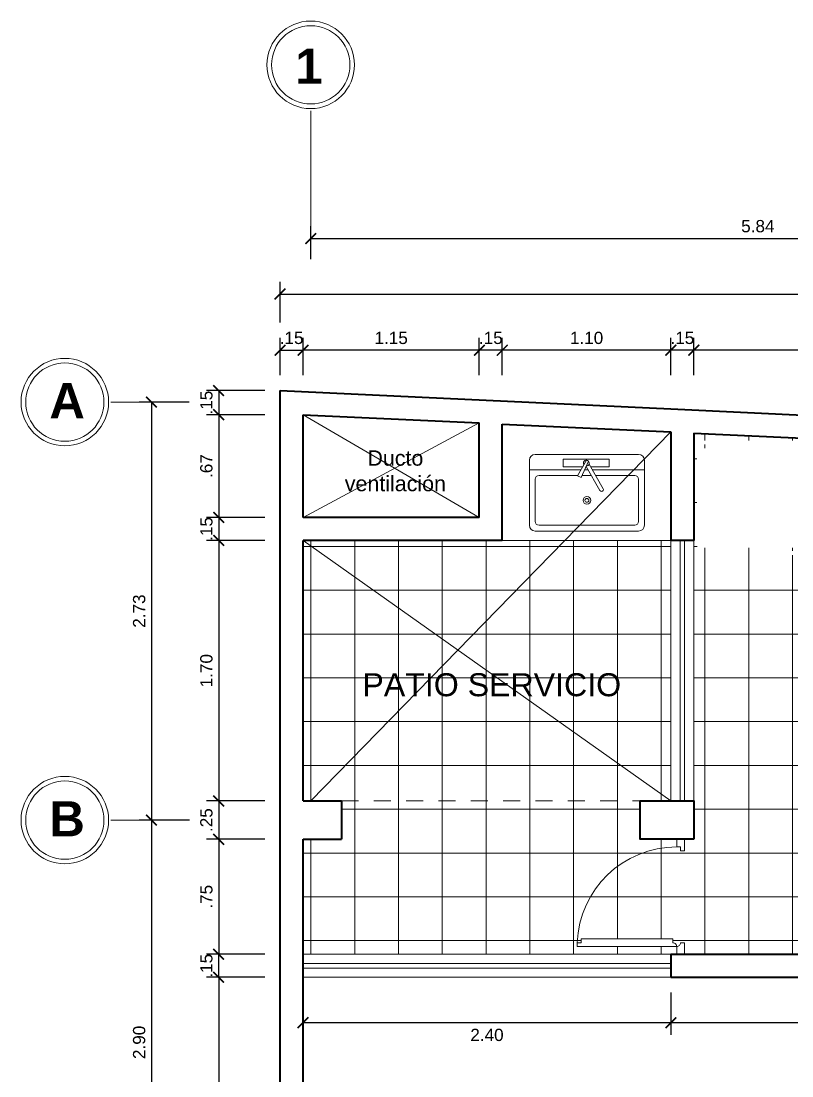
# Model space of a CAD drawing. Header units: millimetres. Extents: x 148 to 249, y 24 to 77.
# Drawn here: x 164.62 to 169.65, y 70.27 to 77.15 of the extents above; entities that cross this region are included whole.
import ezdxf

# ---------------------------------------------------------------- set-up
doc = ezdxf.new("R2010")
doc.units = ezdxf.units.MM
doc.header["$PDMODE"] = 32
doc.linetypes.add('HIDDEN2', pattern=[4.7625, 3.175, -1.5875])
doc.layers.get('0').update_dxf_attribs({"lineweight": 0})
doc.layers.get('Defpoints').update_dxf_attribs({"lineweight": 0})
for name, color, linetype, lineweight in [('A-Dims', 22, 'Continuous', 0), ('A-Hatch', 57, 'Continuous', 0), ('A-Hidden projection', 33, 'HIDDEN2', 0), ('A-Kitchen', 44, 'Continuous', 0), ('A-Stair', 53, 'Continuous', 0), ('A-Text', 30, 'Continuous', 30), ('A-Wall', 153, 'Continuous', 40), ('A-Window Glass', 111, 'Continuous', 0), ('muros bajos', 223, 'HIDDEN2', 18), ('puertas', 40, 'Continuous', 0)]:
    doc.layers.add(name, color=color, linetype=linetype, lineweight=lineweight)
doc.styles.add('ejes', font='swissel.ttf')
doc.dimstyles.new('DIM50', dxfattribs={"dimtxt": 0.08, "dimasz": 0.07, "dimexe": 0.08, "dimexo": 0.1, "dimgap": 0.04, "dimtad": 2, "dimzin": 4, "dimdsep": 46, "dimtxsty": 'ejes', "dimblk": 'ARCHTICK', "dimcen": 0.05, "dimadec": 0, "dimazin": 0, "dimtfac": 1, "dimtix": 1, "dimtmove": 0, "dimatfit": 3, "dimfxl": 0.08, "dimarcsym": 0})
pattern_1 = [(90, (-4.9426, 0), (-0.28575, 6e-17), []), (180, (-4.9426, 0), (-6e-17, -0.28575), [])]

# ---------------------------------------------------------------- blocks, each defined once
blk = doc.blocks.new('P75')
at = {"ltscale": 0.75}
blk.add_lwpolyline([(0.05, 0.025), (0.05, 0.675), (0.075, 0.675), (0.075, 0.6484), (0.1, 0.6484), (0.1, 0.05), (0.075, 0.05, -0.414214)], format="xyb", close=True, dxfattribs=at)
blk.add_lwpolyline([(0, 0.025), (0.05, 0.025, 0.414214), (0.075, 0), (0.075, -0.025), (0, -0.025)], format="xyb", dxfattribs=at)
blk.add_lwpolyline([(0.75, 0.025), (0.7, 0.025), (0.7, 0), (0.675, 0), (0.675, -0.025), (0.75, -0.025)], dxfattribs=at)
at = {"color": 9, "ltscale": 0.75}
blk.add_arc((0.05, 0.025), 0.65, 0, 87.79577, dxfattribs=at)
at = {"flags": 3}
blk.add_attdef('COCO', (0, 0), '', height=0.1, dxfattribs=at)
blk = doc.blocks.new('Faucet - single handle top')
for p, q in [((0.08, -0.26), (-2.26, -4.34)), ((-1.37, -4.79), (0.55, -0.5)), ((-0.06, -1.9), (3.57, -8.18)), ((4.43, -7.68), (0.72, -1.24)), ((-2.26, -4.34), (-1.37, -4.79))]:
    blk.add_line(p, q)
for points in [[(-0.92, -2), (-6, -2), (-6, 0), (6, 0), (6, -2), (1.16, -2)], [(-0.01, -2), (-0.12, -2)]]:
    blk.add_lwpolyline(points)
for centre, radius, start, end in [((0, -1), 0.75, 269.2246, 216.2304), ((4, -7.93), 0.5, 210, 30)]:
    blk.add_arc(centre, radius, start, end)
blk = doc.blocks.new('_ArchTick')
at = {"color": 0, "linetype": 'ByBlock', "const_width": 0.15}
blk.add_lwpolyline([(-0.5, -0.5), (0.5, 0.5)], dxfattribs=at)
blk = doc.blocks.new('*D253')
at = {"layer": 'A-Dims', "color": 0, "lineweight": -2}
for p, q in [((166.3066, 74.8403), (166.3066, 75.0836)), ((166.4566, 74.8403), (166.4566, 75.0836)), ((166.3066, 75.0036), (166.4566, 75.0036))]:
    blk.add_line(p, q, dxfattribs=at)
at = {"layer": 'Defpoints', "color": 0}
for p in [(166.4566, 75.0036), (166.3066, 74.7403), (166.4566, 74.7403)]:
    blk.add_point(p, dxfattribs=at)
at = {"layer": 'A-Dims', "color": 0, "lineweight": -2, "xscale": 0.07, "yscale": 0.07, "zscale": 0.07}
blk.add_blockref('_ArchTick', (166.3066, 75.0036), dxfattribs=at)
at = {"layer": 'A-Dims', "color": 0, "lineweight": -2, "xscale": 0.07, "yscale": 0.07, "zscale": 0.07, "rotation": 180}
blk.add_blockref('_ArchTick', (166.4566, 75.0036), dxfattribs=at)
at = {"layer": 'A-Dims', "color": 0, "insert": (166.3816, 75.0836), "char_height": 0.08, "attachment_point": 5, "style": 'ejes'}
blk.add_mtext('.15', dxfattribs=at)
blk = doc.blocks.new('*D218')
at = {"layer": 'A-Dims', "color": 0, "lineweight": -2}
for p, q in [((166.4566, 74.8403), (166.4566, 75.0836)), ((167.6066, 74.8403), (167.6066, 75.0836)), ((167.6066, 75.0036), (166.4566, 75.0036))]:
    blk.add_line(p, q, dxfattribs=at)
at = {"layer": 'Defpoints', "color": 0}
for p in [(166.4566, 75.0036), (166.4566, 74.7403), (167.6066, 74.7403)]:
    blk.add_point(p, dxfattribs=at)
at = {"layer": 'A-Dims', "color": 0, "lineweight": -2, "xscale": 0.07, "yscale": 0.07, "zscale": 0.07, "rotation": 180}
blk.add_blockref('_ArchTick', (166.4566, 75.0036), dxfattribs=at)
at = {"layer": 'A-Dims', "color": 0, "lineweight": -2, "xscale": 0.07, "yscale": 0.07, "zscale": 0.07}
blk.add_blockref('_ArchTick', (167.6066, 75.0036), dxfattribs=at)
at = {"layer": 'A-Dims', "color": 0, "insert": (167.0316, 75.0836), "char_height": 0.08, "attachment_point": 5, "style": 'ejes'}
blk.add_mtext('1.15', dxfattribs=at)
blk = doc.blocks.new('*D219')
at = {"layer": 'A-Dims', "color": 0, "lineweight": -2}
for p, q in [((167.6066, 74.8403), (167.6066, 75.0836)), ((167.7566, 74.8403), (167.7566, 75.0836)), ((167.7566, 75.0036), (167.6066, 75.0036))]:
    blk.add_line(p, q, dxfattribs=at)
at = {"layer": 'Defpoints', "color": 0}
for p in [(167.6066, 75.0036), (167.6066, 74.7403), (167.7566, 74.7403)]:
    blk.add_point(p, dxfattribs=at)
at = {"layer": 'A-Dims', "color": 0, "lineweight": -2, "xscale": 0.07, "yscale": 0.07, "zscale": 0.07}
blk.add_blockref('_ArchTick', (167.6066, 75.0036), dxfattribs=at)
at = {"layer": 'A-Dims', "color": 0, "lineweight": -2, "xscale": 0.07, "yscale": 0.07, "zscale": 0.07, "rotation": 180}
blk.add_blockref('_ArchTick', (167.7566, 75.0036), dxfattribs=at)
at = {"layer": 'A-Dims', "color": 0, "insert": (167.6816, 75.0836), "char_height": 0.08, "attachment_point": 5, "style": 'ejes'}
blk.add_mtext('.15', dxfattribs=at)
blk = doc.blocks.new('*D220')
at = {"layer": 'A-Dims', "color": 0, "lineweight": -2}
for p, q in [((167.7566, 74.8403), (167.7566, 75.0836)), ((168.8566, 74.8403), (168.8566, 75.0836)), ((168.8566, 75.0036), (167.7566, 75.0036))]:
    blk.add_line(p, q, dxfattribs=at)
at = {"layer": 'Defpoints', "color": 0}
for p in [(167.7566, 75.0036), (167.7566, 74.7403), (168.8566, 74.7403)]:
    blk.add_point(p, dxfattribs=at)
at = {"layer": 'A-Dims', "color": 0, "lineweight": -2, "xscale": 0.07, "yscale": 0.07, "zscale": 0.07, "rotation": 180}
blk.add_blockref('_ArchTick', (167.7566, 75.0036), dxfattribs=at)
at = {"layer": 'A-Dims', "color": 0, "lineweight": -2, "xscale": 0.07, "yscale": 0.07, "zscale": 0.07}
blk.add_blockref('_ArchTick', (168.8566, 75.0036), dxfattribs=at)
at = {"layer": 'A-Dims', "color": 0, "insert": (168.3066, 75.0836), "char_height": 0.08, "attachment_point": 5, "style": 'ejes'}
blk.add_mtext('1.10', dxfattribs=at)
blk = doc.blocks.new('*D221')
at = {"layer": 'A-Dims', "color": 0, "lineweight": -2}
for p, q in [((168.8566, 74.8403), (168.8566, 75.0836)), ((169.0066, 74.8403), (169.0066, 75.0836)), ((169.0066, 75.0036), (168.8566, 75.0036))]:
    blk.add_line(p, q, dxfattribs=at)
at = {"layer": 'Defpoints', "color": 0}
for p in [(168.8566, 75.0036), (168.8566, 74.7403), (169.0066, 74.7403)]:
    blk.add_point(p, dxfattribs=at)
at = {"layer": 'A-Dims', "color": 0, "lineweight": -2, "xscale": 0.07, "yscale": 0.07, "zscale": 0.07}
blk.add_blockref('_ArchTick', (168.8566, 75.0036), dxfattribs=at)
at = {"layer": 'A-Dims', "color": 0, "lineweight": -2, "xscale": 0.07, "yscale": 0.07, "zscale": 0.07, "rotation": 180}
blk.add_blockref('_ArchTick', (169.0066, 75.0036), dxfattribs=at)
at = {"layer": 'A-Dims', "color": 0, "insert": (168.9316, 75.0836), "char_height": 0.08, "attachment_point": 5, "style": 'ejes'}
blk.add_mtext('.15', dxfattribs=at)
blk = doc.blocks.new('*D222')
at = {"layer": 'A-Dims', "color": 0, "lineweight": -2}
for p, q in [((169.0066, 74.8403), (169.0066, 75.0836)), ((172.2166, 74.8403), (172.2166, 75.0836)), ((172.2166, 75.0036), (169.0066, 75.0036))]:
    blk.add_line(p, q, dxfattribs=at)
at = {"layer": 'Defpoints', "color": 0}
for p in [(169.0066, 75.0036), (169.0066, 74.7403), (172.2166, 74.7403)]:
    blk.add_point(p, dxfattribs=at)
at = {"layer": 'A-Dims', "color": 0, "lineweight": -2, "xscale": 0.07, "yscale": 0.07, "zscale": 0.07, "rotation": 180}
blk.add_blockref('_ArchTick', (169.0066, 75.0036), dxfattribs=at)
at = {"layer": 'A-Dims', "color": 0, "lineweight": -2, "xscale": 0.07, "yscale": 0.07, "zscale": 0.07}
blk.add_blockref('_ArchTick', (172.2166, 75.0036), dxfattribs=at)
at = {"layer": 'A-Dims', "color": 0, "insert": (170.6116, 75.0836), "char_height": 0.08, "attachment_point": 5, "style": 'ejes'}
blk.add_mtext('3.21', dxfattribs=at)
blk = doc.blocks.new('*D226')
at = {"layer": 'A-Dims', "color": 0, "lineweight": -2}
for p, q in [((166.3066, 75.1836), (166.3066, 75.4502)), ((173.7666, 75.1836), (173.7666, 75.4502)), ((166.3066, 75.3702), (173.7666, 75.3702))]:
    blk.add_line(p, q, dxfattribs=at)
at = {"layer": 'Defpoints', "color": 0}
for p in [(173.7666, 75.3702), (166.3066, 75.0836), (173.7666, 75.0836)]:
    blk.add_point(p, dxfattribs=at)
at = {"layer": 'A-Dims', "color": 0, "lineweight": -2, "xscale": 0.07, "yscale": 0.07, "zscale": 0.07, "rotation": 180}
blk.add_blockref('_ArchTick', (166.3066, 75.3702), dxfattribs=at)
at = {"layer": 'A-Dims', "color": 0, "lineweight": -2, "xscale": 0.07, "yscale": 0.07, "zscale": 0.07}
blk.add_blockref('_ArchTick', (173.7666, 75.3702), dxfattribs=at)
at = {"layer": 'A-Dims', "color": 0, "insert": (170.0366, 75.4502), "char_height": 0.08, "attachment_point": 5, "style": 'ejes'}
blk.add_mtext('7.46', dxfattribs=at)
blk = doc.blocks.new('*D230')
at = {"layer": 'A-Dims', "color": 0, "lineweight": -2}
for p, q in [((166.2066, 70.9131), (165.8259, 70.9131)), ((165.9059, 70.9131), (165.9059, 69.1631)), ((166.2066, 69.1631), (165.8259, 69.1631))]:
    blk.add_line(p, q, dxfattribs=at)
at = {"layer": 'Defpoints', "color": 0}
for p in [(166.3066, 70.9131), (165.9059, 69.1631), (166.3066, 69.1631)]:
    blk.add_point(p, dxfattribs=at)
at = {"layer": 'A-Dims', "color": 0, "lineweight": -2, "xscale": 0.07, "yscale": 0.07, "zscale": 0.07}
for p, rotation in [((165.9059, 70.9131), 90), ((165.9059, 69.1631), 270)]:
    blk.add_blockref('_ArchTick', p, dxfattribs=dict(at, rotation=rotation))
at = {"layer": 'A-Dims', "color": 0, "insert": (165.8259, 70.0381), "char_height": 0.08, "attachment_point": 5, "rotation": 90, "style": 'ejes'}
blk.add_mtext('1.75', dxfattribs=at)
blk = doc.blocks.new('*D231')
at = {"layer": 'A-Dims', "color": 0, "lineweight": -2}
for p, q in [((166.2066, 72.0631), (165.8259, 72.0631)), ((165.9059, 72.0631), (165.9059, 71.8131)), ((166.2066, 71.8131), (165.8259, 71.8131))]:
    blk.add_line(p, q, dxfattribs=at)
at = {"layer": 'Defpoints', "color": 0}
for p in [(166.3066, 72.0631), (165.9059, 71.8131), (166.3066, 71.8131)]:
    blk.add_point(p, dxfattribs=at)
at = {"layer": 'A-Dims', "color": 0, "lineweight": -2, "xscale": 0.07, "yscale": 0.07, "zscale": 0.07}
for p, rotation in [((165.9059, 72.0631), 90), ((165.9059, 71.8131), 270)]:
    blk.add_blockref('_ArchTick', p, dxfattribs=dict(at, rotation=rotation))
at = {"layer": 'A-Dims', "color": 0, "insert": (165.8259, 71.9381), "char_height": 0.08, "attachment_point": 5, "rotation": 90, "style": 'ejes'}
blk.add_mtext('.25', dxfattribs=at)
blk = doc.blocks.new('*D232')
at = {"layer": 'A-Dims', "color": 0, "lineweight": -2}
for p, q in [((166.2066, 73.7627), (165.8259, 73.7627)), ((165.9059, 73.7627), (165.9059, 72.0631)), ((166.2066, 72.0631), (165.8259, 72.0631))]:
    blk.add_line(p, q, dxfattribs=at)
at = {"layer": 'Defpoints', "color": 0}
for p in [(166.3066, 73.7627), (165.9059, 72.0631), (166.3066, 72.0631)]:
    blk.add_point(p, dxfattribs=at)
at = {"layer": 'A-Dims', "color": 0, "lineweight": -2, "xscale": 0.07, "yscale": 0.07, "zscale": 0.07}
for p, rotation in [((165.9059, 73.7627), 90), ((165.9059, 72.0631), 270)]:
    blk.add_blockref('_ArchTick', p, dxfattribs=dict(at, rotation=rotation))
at = {"layer": 'A-Dims', "color": 0, "insert": (165.8259, 72.9129), "char_height": 0.08, "attachment_point": 5, "rotation": 90, "style": 'ejes'}
blk.add_mtext('1.70', dxfattribs=at)
blk = doc.blocks.new('*D233')
at = {"layer": 'A-Dims', "color": 0, "lineweight": -2}
for p, q in [((166.2066, 73.9127), (165.8259, 73.9127)), ((165.9059, 73.9127), (165.9059, 73.7627)), ((166.2066, 73.7627), (165.8259, 73.7627))]:
    blk.add_line(p, q, dxfattribs=at)
at = {"layer": 'Defpoints', "color": 0}
for p in [(166.3066, 73.9127), (165.9059, 73.7627), (166.3066, 73.7627)]:
    blk.add_point(p, dxfattribs=at)
at = {"layer": 'A-Dims', "color": 0, "lineweight": -2, "xscale": 0.07, "yscale": 0.07, "zscale": 0.07}
for p, rotation in [((165.9059, 73.9127), 270), ((165.9059, 73.7627), 90)]:
    blk.add_blockref('_ArchTick', p, dxfattribs=dict(at, rotation=rotation))
at = {"layer": 'A-Dims', "color": 0, "insert": (165.8259, 73.8377), "char_height": 0.08, "attachment_point": 5, "rotation": 90, "style": 'ejes'}
blk.add_mtext('.15', dxfattribs=at)
blk = doc.blocks.new('*D234')
at = {"layer": 'A-Dims', "color": 0, "lineweight": -2}
for p, q in [((166.2066, 74.5831), (165.8259, 74.5831)), ((165.9059, 74.5831), (165.9059, 73.9127)), ((166.2066, 73.9127), (165.8259, 73.9127))]:
    blk.add_line(p, q, dxfattribs=at)
at = {"layer": 'Defpoints', "color": 0}
for p in [(166.3066, 74.5831), (165.9059, 73.9127), (166.3066, 73.9127)]:
    blk.add_point(p, dxfattribs=at)
at = {"layer": 'A-Dims', "color": 0, "lineweight": -2, "xscale": 0.07, "yscale": 0.07, "zscale": 0.07}
for p, rotation in [((165.9059, 74.5831), 90), ((165.9059, 73.9127), 270)]:
    blk.add_blockref('_ArchTick', p, dxfattribs=dict(at, rotation=rotation))
at = {"layer": 'A-Dims', "color": 0, "insert": (165.8259, 74.2479), "char_height": 0.08, "attachment_point": 5, "rotation": 90, "style": 'ejes'}
blk.add_mtext('.67', dxfattribs=at)
blk = doc.blocks.new('*D235')
at = {"layer": 'A-Dims', "color": 0, "lineweight": -2}
for p, q in [((166.2066, 74.7403), (165.8259, 74.7403)), ((165.9059, 74.7403), (165.9059, 74.5831)), ((166.2066, 74.5831), (165.8259, 74.5831))]:
    blk.add_line(p, q, dxfattribs=at)
at = {"layer": 'Defpoints', "color": 0}
for p in [(166.3066, 74.7403), (165.9059, 74.5831), (166.3066, 74.5831)]:
    blk.add_point(p, dxfattribs=at)
at = {"layer": 'A-Dims', "color": 0, "lineweight": -2, "xscale": 0.07, "yscale": 0.07, "zscale": 0.07}
for p, rotation in [((165.9059, 74.7403), 270), ((165.9059, 74.5831), 90)]:
    blk.add_blockref('_ArchTick', p, dxfattribs=dict(at, rotation=rotation))
at = {"layer": 'A-Dims', "color": 0, "insert": (165.8259, 74.6617), "char_height": 0.08, "attachment_point": 5, "rotation": 90, "style": 'ejes'}
blk.add_mtext('.15', dxfattribs=at)
blk = doc.blocks.new('*D329')
at = {"layer": 'A-Dims', "color": 0, "lineweight": -2}
for p, q in [((166.2066, 71.8131), (165.8259, 71.8131)), ((165.9059, 71.8131), (165.9059, 71.0631)), ((166.2066, 71.0631), (165.8259, 71.0631))]:
    blk.add_line(p, q, dxfattribs=at)
at = {"layer": 'Defpoints', "color": 0}
for p in [(166.3066, 71.8131), (165.9059, 71.0631), (166.3066, 71.0631)]:
    blk.add_point(p, dxfattribs=at)
at = {"layer": 'A-Dims', "color": 0, "lineweight": -2, "xscale": 0.07, "yscale": 0.07, "zscale": 0.07}
for p, rotation in [((165.9059, 71.8131), 90), ((165.9059, 71.0631), 270)]:
    blk.add_blockref('_ArchTick', p, dxfattribs=dict(at, rotation=rotation))
at = {"layer": 'A-Dims', "color": 0, "insert": (165.8259, 71.4381), "char_height": 0.08, "attachment_point": 5, "rotation": 90, "style": 'ejes'}
blk.add_mtext('.75', dxfattribs=at)
blk = doc.blocks.new('*D330')
at = {"layer": 'A-Dims', "color": 0, "lineweight": -2}
for p, q in [((166.2066, 71.0631), (165.8259, 71.0631)), ((165.9059, 70.9131), (165.9059, 71.0631)), ((166.2066, 70.9131), (165.8259, 70.9131))]:
    blk.add_line(p, q, dxfattribs=at)
at = {"layer": 'Defpoints', "color": 0}
for p in [(165.9059, 71.0631), (166.3066, 71.0631), (166.3066, 70.9131)]:
    blk.add_point(p, dxfattribs=at)
at = {"layer": 'A-Dims', "color": 0, "lineweight": -2, "xscale": 0.07, "yscale": 0.07, "zscale": 0.07}
for p, rotation in [((165.9059, 71.0631), 270), ((165.9059, 70.9131), 90)]:
    blk.add_blockref('_ArchTick', p, dxfattribs=dict(at, rotation=rotation))
at = {"layer": 'A-Dims', "color": 0, "insert": (165.8259, 70.9881), "char_height": 0.08, "attachment_point": 5, "rotation": 90, "style": 'ejes'}
blk.add_mtext('.15', dxfattribs=at)
blk = doc.blocks.new('*D341')
at = {"layer": 'A-Dims', "color": 0, "lineweight": -2}
for p, q in [((166.4566, 70.8131), (166.4566, 70.5364)), ((168.8566, 70.8131), (168.8566, 70.5364)), ((168.8566, 70.6164), (166.4566, 70.6164))]:
    blk.add_line(p, q, dxfattribs=at)
at = {"layer": 'Defpoints', "color": 0}
for p in [(166.4566, 70.9131), (168.8566, 70.9131), (166.4566, 70.6164)]:
    blk.add_point(p, dxfattribs=at)
at = {"layer": 'A-Dims', "color": 0, "lineweight": -2, "xscale": 0.07, "yscale": 0.07, "zscale": 0.07, "rotation": 180}
blk.add_blockref('_ArchTick', (166.4566, 70.6164), dxfattribs=at)
at = {"layer": 'A-Dims', "color": 0, "lineweight": -2, "xscale": 0.07, "yscale": 0.07, "zscale": 0.07}
blk.add_blockref('_ArchTick', (168.8566, 70.6164), dxfattribs=at)
at = {"layer": 'A-Dims', "color": 0, "insert": (167.6566, 70.5364), "char_height": 0.08, "attachment_point": 5, "style": 'ejes'}
blk.add_mtext('2.40', dxfattribs=at)
blk = doc.blocks.new('*D342')
at = {"layer": 'A-Dims', "color": 0, "lineweight": -2}
for p, q in [((168.8566, 70.8131), (168.8566, 70.5364)), ((171.3666, 70.8131), (171.3666, 70.5364)), ((171.3666, 70.6164), (168.8566, 70.6164))]:
    blk.add_line(p, q, dxfattribs=at)
at = {"layer": 'Defpoints', "color": 0}
for p in [(168.8566, 70.9131), (171.3666, 70.9131), (168.8566, 70.6164)]:
    blk.add_point(p, dxfattribs=at)
at = {"layer": 'A-Dims', "color": 0, "lineweight": -2, "xscale": 0.07, "yscale": 0.07, "zscale": 0.07, "rotation": 180}
blk.add_blockref('_ArchTick', (168.8566, 70.6164), dxfattribs=at)
at = {"layer": 'A-Dims', "color": 0, "lineweight": -2, "xscale": 0.07, "yscale": 0.07, "zscale": 0.07}
blk.add_blockref('_ArchTick', (171.3666, 70.6164), dxfattribs=at)
at = {"layer": 'A-Dims', "color": 0, "insert": (170.1116, 70.5364), "char_height": 0.08, "attachment_point": 5, "style": 'ejes'}
blk.add_mtext('2.51', dxfattribs=at)
blk = doc.blocks.new('*D556')
at = {"layer": 'A-Dims', "color": 0, "lineweight": -2}
for p, q in [((165.7157, 71.9381), (165.3872, 71.9381)), ((165.4672, 71.9381), (165.4672, 69.0381)), ((165.7157, 69.0381), (165.3872, 69.0381))]:
    blk.add_line(p, q, dxfattribs=at)
at = {"layer": 'Defpoints', "color": 0}
for p in [(165.8157, 71.9381), (165.4672, 69.0381), (165.8157, 69.0381)]:
    blk.add_point(p, dxfattribs=at)
at = {"layer": 'A-Dims', "color": 0, "lineweight": -2, "xscale": 0.07, "yscale": 0.07, "zscale": 0.07}
for p, rotation in [((165.4672, 71.9381), 90), ((165.4672, 69.0381), 270)]:
    blk.add_blockref('_ArchTick', p, dxfattribs=dict(at, rotation=rotation))
at = {"layer": 'A-Dims', "color": 0, "insert": (165.3872, 70.4881), "char_height": 0.08, "attachment_point": 5, "rotation": 90, "style": 'ejes'}
blk.add_mtext('2.90', dxfattribs=at)
blk = doc.blocks.new('*D557')
at = {"layer": 'A-Dims', "color": 0, "lineweight": -2}
for p, q in [((165.7137, 74.6652), (165.3872, 74.6652)), ((165.4672, 74.6652), (165.4672, 71.9381)), ((165.7137, 71.9381), (165.3872, 71.9381))]:
    blk.add_line(p, q, dxfattribs=at)
at = {"layer": 'Defpoints', "color": 0}
for p in [(165.8137, 74.6652), (165.4672, 71.9381), (165.8137, 71.9381)]:
    blk.add_point(p, dxfattribs=at)
at = {"layer": 'A-Dims', "color": 0, "lineweight": -2, "xscale": 0.07, "yscale": 0.07, "zscale": 0.07}
for p, rotation in [((165.4672, 74.6652), 90), ((165.4672, 71.9381), 270)]:
    blk.add_blockref('_ArchTick', p, dxfattribs=dict(at, rotation=rotation))
at = {"layer": 'A-Dims', "color": 0, "insert": (165.3872, 73.3017), "char_height": 0.08, "attachment_point": 5, "rotation": 90, "style": 'ejes'}
blk.add_mtext('2.73', dxfattribs=at)
blk = doc.blocks.new('*D550')
at = {"layer": 'A-Dims', "color": 0, "lineweight": -2}
for p, q in [((166.5066, 75.5972), (166.5066, 75.8126)), ((172.3416, 75.5972), (172.3416, 75.8126)), ((166.5066, 75.7326), (172.3416, 75.7326))]:
    blk.add_line(p, q, dxfattribs=at)
at = {"layer": 'Defpoints', "color": 0}
for p in [(172.3416, 75.7326), (166.5066, 75.4972), (172.3416, 75.4972)]:
    blk.add_point(p, dxfattribs=at)
at = {"layer": 'A-Dims', "color": 0, "lineweight": -2, "xscale": 0.07, "yscale": 0.07, "zscale": 0.07, "rotation": 180}
blk.add_blockref('_ArchTick', (166.5066, 75.7326), dxfattribs=at)
at = {"layer": 'A-Dims', "color": 0, "lineweight": -2, "xscale": 0.07, "yscale": 0.07, "zscale": 0.07}
blk.add_blockref('_ArchTick', (172.3416, 75.7326), dxfattribs=at)
at = {"layer": 'A-Dims', "color": 0, "insert": (169.4241, 75.8126), "char_height": 0.08, "attachment_point": 5, "style": 'ejes'}
blk.add_mtext('5.84', dxfattribs=at)

msp = doc.modelspace()

# ---------------------------------------------------------------- hatches: boundary and pattern name
at = {"layer": 'A-Hatch'}
h = msp.add_hatch(dxfattribs=at)
h.set_pattern_fill('ANSI37', color=256, scale=0.09, angle=45, style=0)
h.set_pattern_definition(pattern_1)
h.paths.add_polyline_path([(170.2326, 72.6631, 0.414214), (170.4326, 72.4631), (171.6166, 72.4631), (171.6166, 73.0939), (172.2166, 73.0939), (172.2166, 73.7404), (171.6166, 73.7404), (169.7535, 73.8278), (169.7535, 74.4284), (169.0066, 74.4635), (169.0066, 73.7627), (169.0066, 72.0631), (169.0066, 71.8131), (168.9448, 71.8131), (168.9448, 71.7381), (168.9198, 71.7381), (168.9198, 71.7631), (168.8948, 71.7631, 0.40299), (168.2453, 71.1381), (168.2714, 71.1381), (168.2714, 71.1631), (168.8698, 71.1631), (168.8698, 71.1381, -0.414214), (168.8948, 71.1131, 0.414214), (168.9198, 71.1381), (168.9448, 71.1381), (168.9448, 71.0631), (171.37, 71.0631, -0.151779), (171.5631, 71.5313), (171.5616, 71.5328), (171.5977, 71.5689), (172.1274, 71.0375, -0.3564), (172.1304, 71.0078, -0.356858), (172.1661, 71.0114), (172.2166, 71.0114), (172.2166, 71.8131), (172.0666, 71.8131), (172.0666, 72.0631), (171.6166, 72.0631), (171.5355, 72.0631, -0.108803), (171.5217, 72.0001), (171.5604, 71.9661, 0.032536), (171.5715, 71.9896), (171.5914, 71.9722, -0.65164), (171.1797, 71.9722), (171.1995, 71.9896, 0.032536), (171.2106, 71.9661), (171.2494, 72.0001, -0.108803), (171.2355, 72.0631), (171.0091, 72.0631, -0.108803), (170.9952, 72.0001), (171.034, 71.9661, 0.032536), (171.0451, 71.9896), (171.0649, 71.9722, -0.65164), (170.6532, 71.9722), (170.6731, 71.9896, 0.032536), (170.6842, 71.9661), (170.7229, 72.0001, -0.108803), (170.7091, 72.0631), (170.4826, 72.0631, -0.108803), (170.4687, 72.0001), (170.5075, 71.9661, 0.032536), (170.5186, 71.9896), (170.5384, 71.9722, -0.65164), (170.1267, 71.9722), (170.1466, 71.9896, 0.032536), (170.1577, 71.9661), (170.1965, 72.0001, -0.147065), (170.1843, 72.0856, -0.328523), (169.8326, 72.5631), (169.8326, 72.6631)])
h.paths.add_polyline_path([(169.6777, 73.6746, -0.306268), (169.6277, 73.6746, 0.306268), (169.5777, 73.6746), (169.5777, 73.6946), (169.6102, 73.6946, 0.298502), (169.613, 73.7146), (169.046, 73.7146, -0.414214), (169.026, 73.7346), (169.026, 73.7496, -0.414214), (169.046, 73.7696), (169.066, 73.7696, 0.414214), (169.046, 73.7896, -0.414214), (169.026, 73.8096), (169.026, 74.3446, -0.414214), (169.046, 74.3646), (169.101, 74.3646), (169.101, 74.3896), (169.076, 74.3896), (169.076, 74.4146), (169.676, 74.4146), (169.676, 74.3896), (169.651, 74.3896), (169.651, 74.3646), (169.706, 74.3646, -0.414214), (169.726, 74.3446), (169.726, 73.8096, -0.414214), (169.706, 73.7896, 0.414214), (169.686, 73.7696), (169.706, 73.7696, -0.414214), (169.726, 73.7496), (169.726, 73.7346, -0.414214), (169.706, 73.7146), (169.6458, 73.7146, 0.244866), (169.6459, 73.6946), (169.6777, 73.6946)], flags=16)
h.paths.add_polyline_path([(171.4812, 73.2246), (171.4812, 73.6115), (171.5038, 73.6115), (171.5038, 73.718), (171.5284, 73.718), (171.5284, 73.6883), (171.5462, 73.6883), (171.5462, 73.718), (172.2012, 73.718), (172.2012, 73.118), (171.5462, 73.118), (171.5462, 73.1478), (171.5284, 73.1478), (171.5284, 73.118), (171.5038, 73.118), (171.5038, 73.2246)], flags=16)
h.paths.add_polyline_path([(171.608, 73.2075), (171.608, 73.3559, -0.414214), (171.628, 73.3759), (172.0219, 73.3759, -0.414214), (172.0419, 73.3559), (172.0419, 73.2075, -0.414214), (172.0219, 73.1875), (171.628, 73.1875, -0.414214)], flags=0)
h.paths.add_polyline_path([(171.6188, 73.2728), (171.6188, 73.2878), (171.6383, 73.2878, -0.355707), (171.7042, 73.3537), (171.7042, 73.3014, -0.172364), (171.7192, 73.3014), (171.7192, 73.3537, -0.355707), (171.785, 73.2878), (171.8073, 73.2878), (171.8073, 73.2728), (171.785, 73.2728, -0.355707), (171.7192, 73.207), (171.7192, 73.2592, -0.172364), (171.7042, 73.2592), (171.7042, 73.207, -0.355707), (171.6383, 73.2728)], flags=0)
h.paths.add_polyline_path([(171.608, 73.4758), (171.608, 73.6242, -0.414214), (171.628, 73.6442), (172.0219, 73.6442, -0.414214), (172.0419, 73.6242), (172.0419, 73.4758, -0.414214), (172.0219, 73.4558), (171.628, 73.4558, -0.414214)], flags=0)
h.paths.add_polyline_path([(171.6188, 73.5482), (171.6188, 73.5632), (171.6383, 73.5632, -0.355707), (171.7042, 73.6291), (171.7042, 73.5769, -0.172364), (171.7192, 73.5769), (171.7192, 73.6291, -0.355707), (171.785, 73.5632), (171.8073, 73.5632), (171.8073, 73.5482), (171.785, 73.5482, -0.355707), (171.7192, 73.4824), (171.7192, 73.5346, -0.172364), (171.7042, 73.5346), (171.7042, 73.4824, -0.355707), (171.6383, 73.5482)], flags=0)
h.paths.add_polyline_path([(171.8426, 73.2728), (171.8426, 73.2878), (171.8648, 73.2878, -0.355707), (171.9307, 73.3537), (171.9307, 73.3014, -0.172364), (171.9457, 73.3014), (171.9457, 73.3537, -0.355707), (172.0115, 73.2878), (172.031, 73.2878), (172.031, 73.2728), (172.0115, 73.2728, -0.355707), (171.9457, 73.207), (171.9457, 73.2592, -0.172364), (171.9307, 73.2592), (171.9307, 73.207, -0.355707), (171.8648, 73.2728)], flags=0)
h.paths.add_polyline_path([(171.8426, 73.5482), (171.8426, 73.5632), (171.8648, 73.5632, -0.355707), (171.9307, 73.6291), (171.9307, 73.5769, -0.172364), (171.9457, 73.5769), (171.9457, 73.6291, -0.355707), (172.0115, 73.5632), (172.031, 73.5632), (172.031, 73.5482), (172.0115, 73.5482, -0.355707), (171.9457, 73.4824), (171.9457, 73.5346, -0.172364), (171.9307, 73.5346), (171.9307, 73.4824, -0.355707), (171.8648, 73.5482)], flags=0)
edge = h.paths.add_edge_path(flags=0)
edge.add_ellipse((172.1221, 73.2331), major_axis=(0, 0.0304), ratio=0.249815, start_angle=0, end_angle=360)
edge = h.paths.add_edge_path(flags=0)
edge.add_ellipse((172.1221, 73.4239), major_axis=(0, 0.0304), ratio=0.249815, start_angle=0, end_angle=360)
h = msp.add_hatch(dxfattribs=at)
h.set_pattern_fill('ANSI37', color=256, scale=0.09, angle=45, style=0)
h.set_pattern_definition(pattern_1)
h.paths.add_polyline_path([(166.7066, 72.0631), (166.7066, 71.8131), (166.4566, 71.8131), (166.4566, 71.0631), (168.8566, 71.0631), (168.8948, 71.0631), (168.8948, 71.1131), (168.2448, 71.1131), (168.2448, 71.1381), (168.2453, 71.1381, -0.40299), (168.8948, 71.7631), (168.8948, 71.8131), (168.6566, 71.8131), (168.6566, 72.0631), (168.8566, 72.0631), (168.8566, 73.7627), (167.7566, 73.7627), (166.4566, 73.7627), (166.4566, 72.0631)])

# ---------------------------------------------------------------- linework, layer by layer
at = {"layer": 'A-Dims'}
for p, q in [((166.5066, 75.8126), (166.5066, 76.5649)), ((165.3872, 74.6652), (165.2024, 74.6652)), ((165.3872, 71.9381), (165.2024, 71.9381))]:
    msp.add_line(p, q, dxfattribs=at)
for centre, radius in [((166.5066, 76.8654), 0.2854), ((166.5066, 76.8654), 0.2554), ((164.902, 74.6652), 0.2854), ((164.902, 74.6652), 0.2554), ((164.902, 71.9381), 0.2854), ((164.902, 71.9381), 0.2554)]:
    msp.add_circle(centre, radius, dxfattribs=at)
at = {"layer": 'A-Hidden projection', "ltscale": 0.035}
msp.add_line((166.7066, 72.0631), (168.6566, 72.0631), dxfattribs=at)
at = {"layer": 'A-Kitchen'}
for p, q in [((167.9338, 74.2241), (168.2715, 74.2241)), ((168.2938, 74.2241), (168.3154, 74.2241)), ((168.3443, 74.2241), (168.6838, 74.2241))]:
    msp.add_line(p, q, dxfattribs=at)
for points in [[(167.9713, 74.3241), (168.6463, 74.3241)], [(167.9338, 73.8616), (167.9338, 74.2866)], [(168.6838, 74.2866), (168.6838, 73.8616)], [(167.9963, 74.1866), (168.25, 74.1866)], [(168.277, 74.1866), (168.3371, 74.1866)], [(168.3659, 74.1866), (168.6213, 74.1866)], [(167.9713, 73.8866), (167.9713, 74.1616)], [(168.6463, 74.1616), (168.6463, 73.8866)], [(168.6213, 73.8616), (167.9963, 73.8616)], [(168.6463, 73.8241), (167.9713, 73.8241)]]:
    msp.add_lwpolyline(points, dxfattribs=at)
for radius in [0.025, 0.0125]:
    msp.add_circle((168.3088, 74.0241), radius, dxfattribs=at)
for centre, radius, start, end in [((167.9713, 74.2866), 0.0375, 90, 180), ((168.6463, 74.2866), 0.0375, 0, 90), ((167.9963, 74.1616), 0.025, 90, 180), ((168.6213, 74.1616), 0.025, 0, 90), ((167.9713, 73.8616), 0.0375, 180, 270), ((167.9963, 73.8866), 0.025, 180, 270), ((168.6213, 73.8866), 0.025, 270, 0), ((168.6463, 73.8616), 0.0375, 270, 0)]:
    msp.add_arc(centre, radius, start, end, dxfattribs=at)
at = {"layer": 'A-Stair', "color": 53}
for p, q in [((166.4566, 74.5831), (167.6066, 73.9127)), ((166.4566, 73.9127), (167.6066, 74.5292)), ((166.5066, 72.0631), (168.8566, 74.4705)), ((166.4566, 73.7627), (168.8566, 72.0631)), ((167.7566, 73.7627), (168.8566, 73.7627))]:
    msp.add_line(p, q, dxfattribs=at)
at = {"layer": 'A-Wall'}
for p, q in [((166.3066, 74.7403), (168.8569, 74.6207)), ((166.3066, 72.0631), (166.3066, 74.7403)), ((168.8569, 74.6207), (173.7666, 74.3903)), ((166.4566, 74.5831), (167.6066, 74.5292)), ((166.4566, 73.9127), (166.4566, 74.5831)), ((167.6066, 73.9127), (167.6066, 74.5292)), ((167.7566, 73.7627), (167.7566, 74.5221)), ((167.7566, 74.5221), (168.8566, 74.4705)), ((168.8566, 74.4705), (168.8566, 73.7627)), ((169.0066, 74.4635), (169.0066, 73.7627)), ((169.0066, 74.4635), (172.2166, 74.3129)), ((167.6066, 73.9127), (166.4566, 73.9127)), ((166.4566, 72.0631), (166.4566, 73.7627)), ((167.7566, 73.7627), (166.4566, 73.7627)), ((169.0066, 73.7627), (168.8566, 73.7627)), ((166.3066, 64.3903), (166.3066, 72.0631)), ((166.4566, 72.0631), (166.7066, 72.0631)), ((166.7066, 72.0631), (166.7066, 71.8131)), ((166.4566, 69.1631), (166.4566, 71.8131)), ((166.4566, 71.8131), (166.7066, 71.8131)), ((168.8566, 71.0631), (168.8566, 70.9131)), ((168.8566, 71.0631), (171.3666, 71.0631)), ((168.8566, 70.9131), (171.3666, 70.9131))]:
    msp.add_line(p, q, dxfattribs=at)
msp.add_lwpolyline([(169.0066, 71.8131), (168.6566, 71.8131), (168.6566, 72.0631), (169.0066, 72.0631), (169.0066, 71.8131)], dxfattribs=at)
at = {"layer": 'A-Window Glass'}
for p, q in [((168.9166, 73.7627), (168.9166, 72.0631)), ((168.9466, 73.7627), (168.9466, 72.0631)), ((166.4566, 71.0031), (168.8566, 71.0031)), ((166.4566, 70.9731), (168.8566, 70.9731))]:
    msp.add_line(p, q, dxfattribs=at)
at = {"layer": 'muros bajos'}
for p, q in [((168.8566, 73.7627), (168.8566, 72.0631)), ((169.0066, 73.7627), (169.0066, 72.0631)), ((166.4566, 71.0631), (168.8566, 71.0631)), ((166.4566, 70.9131), (168.8566, 70.9131))]:
    msp.add_line(p, q, dxfattribs=at)

# ---------------------------------------------------------------- block references
at = {"layer": 'A-Kitchen', "xscale": 0.02499999999997726, "yscale": 0.02499999999997726, "zscale": 0.025}
msp.add_blockref('Faucet - single handle top', (168.3049, 74.2923), dxfattribs=at)
at = {"layer": 'puertas', "rotation": 90}
msp.add_blockref('P75', (168.9198, 71.0631), dxfattribs=at)

# ---------------------------------------------------------------- texts
at = {"layer": 'A-Dims', "char_height": 0.2295, "width": 0.94069}
for s, insert, attachment_point in [('{\\fArial|b1|i0|c0|p34;1}', (166.4058, 76.7418), 7), ('{\\fArial|b1|i0|c0|p34;A}', (164.8012, 74.7889), 1), ('{\\fArial|b1|i0|c0|p34;B}', (164.8012, 72.0617), 1)]:
    msp.add_mtext(s, dxfattribs=dict(at, insert=insert, attachment_point=attachment_point))
at = {"layer": 'A-Text', "attachment_point": 1}
for s, insert, char_height, width in [('\\pxqc;{\\fArial|b0|i0|c0|p34;Ducto\\Pventilación}', (166.3201, 74.3505), 0.1, 1.477769), ('\\pxqc;{\\fArial|b0|i0|c0|p34;PATIO SERVICIO}', (166.7274, 72.8964), 0.15, 1.921231)]:
    msp.add_mtext(s, dxfattribs=dict(at, insert=insert, char_height=char_height, width=width))

# ---------------------------------------------------------------- dimensions: what is measured, and where the dimension line sits
at = {"layer": 'A-Dims'}
for base, p1, p2, picture, middle in [((172.3415658499, 75.7326127782), (166.5065658499, 75.497233637), (172.3415658499, 75.497233637), '*D550', (169.4240658499, 75.8126127782)), ((173.7666, 75.3702), (166.3066, 75.0836), (173.7666, 75.0836), '*D226', (170.0366, 75.4502)), ((166.4566, 75.0036), (166.3066, 74.7403), (166.4566, 74.7403), '*D253', (166.3816, 75.0836)), ((166.4566, 75.0036), (167.6066, 74.7403), (166.4566, 74.7403), '*D218', (167.0316, 75.0836)), ((167.6066, 75.0036), (167.7566, 74.7403), (167.6066, 74.7403), '*D219', (167.6816, 75.0836)), ((167.7566, 75.0036), (168.8566, 74.7403), (167.7566, 74.7403), '*D220', (168.3066, 75.0836)), ((168.8566, 75.0036), (169.0066, 74.7403), (168.8566, 74.7403), '*D221', (168.9316, 75.0836)), ((169.0066, 75.0036), (172.2166, 74.7403), (169.0066, 74.7403), '*D222', (170.6116, 75.0836)), ((166.4566, 70.6164), (168.8566, 70.9131), (166.4566, 70.9131), '*D341', (167.6566, 70.5364)), ((168.8566, 70.6164), (171.3666, 70.9131), (168.8566, 70.9131), '*D342', (170.1116, 70.5364))]:
    dim = msp.add_linear_dim(base=base, p1=p1, p2=p2, dimstyle='DIM50', dxfattribs=at)
    dim.commit()
    dim.dimension.update_dxf_attribs({"geometry": picture, "text_midpoint": middle})
dim = msp.add_linear_dim(base=(165.9059, 74.5831), p1=(166.3066, 74.7403), p2=(166.3066, 74.5831), angle=90, text='.15', dimstyle='DIM50', dxfattribs=at)
dim.commit()
dim.dimension.update_dxf_attribs({"geometry": '*D235', "text_midpoint": (165.8259, 74.6617)})
for base, p1, p2, picture, middle in [((165.4672, 71.9381), (165.8137, 74.6652), (165.8137, 71.9381), '*D557', (165.3872, 73.3017)), ((165.9059, 73.9127), (166.3066, 74.5831), (166.3066, 73.9127), '*D234', (165.8259, 74.2479)), ((165.9059, 73.7627), (166.3066, 73.9127), (166.3066, 73.7627), '*D233', (165.8259, 73.8377)), ((165.9059, 72.0631), (166.3066, 73.7627), (166.3066, 72.0631), '*D232', (165.8259, 72.9129)), ((165.9059, 71.8131), (166.3066, 72.0631), (166.3066, 71.8131), '*D231', (165.8259, 71.9381)), ((165.4672, 69.0381), (165.8157, 71.9381), (165.8157, 69.0381), '*D556', (165.3872, 70.4881)), ((165.9059, 71.0631), (166.3066, 71.8131), (166.3066, 71.0631), '*D329', (165.8259, 71.4381)), ((165.9059, 71.0631), (166.3066, 70.9131), (166.3066, 71.0631), '*D330', (165.8259, 70.9881)), ((165.9059, 69.1631), (166.3066, 70.9131), (166.3066, 69.1631), '*D230', (165.8259, 70.0381))]:
    dim = msp.add_linear_dim(base=base, p1=p1, p2=p2, angle=90, dimstyle='DIM50', dxfattribs=at)
    dim.commit()
    dim.dimension.update_dxf_attribs({"geometry": picture, "text_midpoint": middle})

doc.saveas('drawing.dxf')
